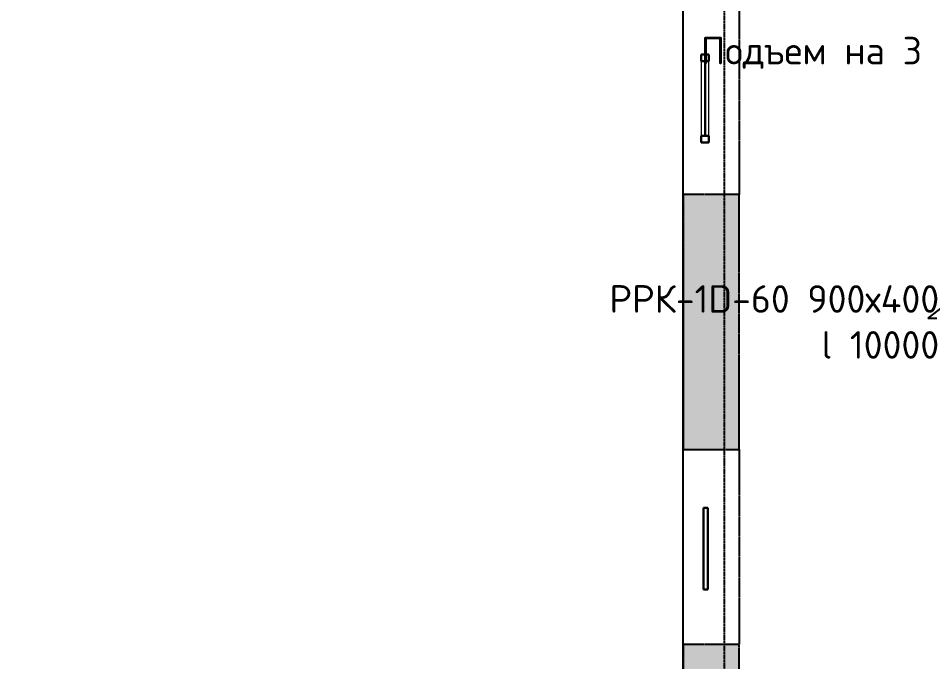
# Model space of a CAD drawing. Header units: millimetres. Extents: x -33838 to 476301, y -41806 to 120107.
# Drawn here: x 362757 to 371026, y 21975 to 27814 of the extents above; entities that cross this region are included whole.
import ezdxf
from ezdxf import colors
from ezdxf.entities.mleader import LeaderData, LeaderLine
from ezdxf.math import Vec2, Vec3

# ---------------------------------------------------------------- set-up
doc = ezdxf.new("R2010")
doc.units = ezdxf.units.MM
doc.linetypes.add('ADSK_Линия сетки', pattern=[25, 20, -2.5, 0, -2.5])
doc.linetypes.add('ADSK_Снесено', pattern=[4.5, 3, -1.5])
doc.layers.add('_ Окна', color=5, linetype='Continuous', lineweight=30, true_color=0x0000ff)
doc.layers.add('Стены наружные', color=1, linetype='ADSK_Снесено', lineweight=18, true_color=0xff0000)
doc.layers.add('Окна', color=251, linetype='Continuous', lineweight=18)
doc.styles.add('ISOCPEUR', font='isocpeur.ttf', dxfattribs={"height": 250})

# ---------------------------------------------------------------- blocks, each defined once
blk = doc.blocks.new('Витраж-стеклопакет - Глухой стеклопакет 40мм-1279767-04 План 4-го этажа')
at = {"layer": '_ Окна'}
for p, q in [((370, 20), (-370, 20)), ((-370, 20), (-370, -20)), ((370, -20), (370, 20)), ((-370, -20), (370, -20))]:
    blk.add_line(p, q, dxfattribs=at)
blk = doc.blocks.new('Витраж-тент со смещением вовне - 60мм 30 сдвиг-V59-04 План 4-го этажа')
at = {"layer": '_ Окна'}
for p, q in [((-400, 25), (-400, -45)), ((-400, 25), (-340, 25)), ((-400, -45), (-400, 25)), ((-340, 25), (-340, -45)), ((400, 25), (340, 25)), ((340, 25), (340, -45)), ((400, -45), (400, 25)), ((400, -45), (400, 25)), ((-340, -45), (-400, -45)), ((-340, -10), (340, -10)), ((340, -45), (400, -45))]:
    blk.add_line(p, q, dxfattribs=at)
at = {"layer": 'Окна'}
for p, q in [((340, 25), (-340, 25)), ((-340, -45), (340, -45))]:
    blk.add_line(p, q, dxfattribs=at)

msp = doc.modelspace()

# ---------------------------------------------------------------- hatches: boundary and pattern name
at = {"layer": 'Стены наружные', "lineweight": 25, "true_color": 0x636466}
h = msp.add_hatch(color=251, dxfattribs=at)
h.paths.add_polyline_path([(369094.38681, 21084.05859), (369297.74668, 21084.05859), (369297.74668, 22130.28173), (368787.74668, 22130.28173), (368787.74668, 21084.05859)])
h.paths.add_polyline_path([(368787.74668, 23900.28173), (369297.74668, 23900.28173), (369297.74668, 26215.56779), (368787.74668, 26215.56779), (368787.74668, 24871.63757)])
h.paths.add_polyline_path([(369141.15215, 27985.56779), (369297.74668, 27985.56779), (369297.74668, 30236.25875), (368787.74668, 30236.25875), (368787.74668, 27985.56779)])
h.paths.add_polyline_path([(369297.74668, 32006.25875), (369297.74668, 34302.45448), (368787.74668, 34302.45448), (368787.74668, 32006.25875), (369155.74338, 32006.25875)])
h.paths.add_polyline_path([(368787.74668, 36072.45448), (369297.74668, 36072.45448), (369297.74668, 43399.20652), (368787.74668, 43399.20652), (368787.74668, 37022.13176)])

# ---------------------------------------------------------------- linework, layer by layer
at = {"linetype": 'ADSK_Линия сетки', "lineweight": 25}
msp.add_line((369164.44493, -2753.38365), (369164.44493, 44684.78674), dxfattribs=at)
at = {"color": 251, "lineweight": 25, "true_color": 0x636466}
msp.add_lwpolyline([(368787.74668, 21084.05859), (368787.74668, 43909.20652), (378787.15222, 43909.20652), (378968.4838, 8682.30207), (372687.93529, 8682.30207), (372687.93529, 300.23165), (364791.46628, 300.23165), (364791.46628, 2256.78828), (353990.50813, 2336.47811), (354090.93005, 2335.73719), (354090.93005, -2582.56685), (341727.17826, -2582.56685), (341727.17826, 2336.47811), (331027.53199, 2336.47811), (331027.53199, 422.0206), (323045.03328, 456.78828), (323045.03328, 8679.25245)], dxfattribs=at)
at = {"layer": 'Стены наружные', "color": 251, "lineweight": 25, "true_color": 0x636466}
for p, q in [((368787.74668, 26215.56779), (368787.74668, 27985.56779)), ((369297.74668, 27985.56779), (369297.74668, 26215.56779)), ((368787.74668, 26215.56779), (368787.74668, 23900.28173)), ((369297.74668, 26215.56779), (368787.74668, 26215.56779)), ((369297.74668, 23900.28173), (369297.74668, 26215.56779)), ((368787.74668, 23900.28173), (369297.74668, 23900.28173)), ((368787.74668, 22130.28173), (368787.74668, 23900.28173)), ((369297.74668, 23900.28173), (369297.74668, 22130.28173)), ((368787.74668, 22130.28173), (368787.74668, 21084.05859)), ((369297.74668, 22130.28173), (368787.74668, 22130.28173)), ((369297.74668, 20574.05859), (369297.74668, 22130.28173))]:
    msp.add_line(p, q, dxfattribs=at)

# ---------------------------------------------------------------- block references
at = {"layer": '_ Окна', "color": 251, "lineweight": 25, "true_color": 0x636466, "rotation": 89.9999999999992}
msp.add_blockref('Витраж-тент со смещением вовне - 60мм 30 сдвиг-V59-04 План 4-го этажа', (368977.59143, 27085.56779), dxfattribs=at)
at = {"layer": 'Окна', "color": 251, "lineweight": 25, "true_color": 0x636466, "rotation": 89.99999999999993}
msp.add_blockref('Витраж-стеклопакет - Глухой стеклопакет 40мм-1279767-04 План 4-го этажа', (368994.47256, 23000.28173), dxfattribs=at)

# ---------------------------------------------------------------- leaders
at = {"ltscale": 10}
ml = msp.add_multileader_mtext('Standard', dxfattribs=at)
ml.set_content('Подъем на 3 этаж', color=256, style='ISOCPEUR')
ml.set_leader_properties()
ml.build(insert=Vec2(0, 0))
ml.multileader.update_dxf_attribs({"text_left_attachment_type": 6, "text_right_attachment_type": 6, "dogleg_length": 0.36, "arrow_head_size": 0.18})
ctx = ml.context
ctx.base_point, ctx.char_height, ctx.arrow_head_size, ctx.landing_gap_size, ctx.plane_origin = Vec3(368917.92343, 27344.95498), 250, 0.18, 0.09, Vec3(372552.45425, 26117.43034)
ctx.left_attachment, ctx.right_attachment, ctx.text_align_type = 6, 6, 2
notes = []
notes.append((ctx, [(1, (1, 1, 0), (371668.23616, 27344.95498), (-1, 0), 0.36, [(0, [(372552.45425, 26117.43034)], 0, [])])]))
ctx.mtext.insert, ctx.mtext.alignment, ctx.mtext.flow_direction = Vec3(371830.51343, 27644.95498), 3, 5
ml = msp.add_multileader_mtext('Standard', dxfattribs=at)
ml.set_content('РРК-1D-60 900х400\\Pl 10000', color=256, style='ISOCPEUR')
ml.set_leader_properties()
ml.build(insert=Vec2(0, 0))
ml.multileader.update_dxf_attribs({"text_left_attachment_type": 6, "text_right_attachment_type": 6, "dogleg_length": 0.36, "arrow_head_size": 0.18})
ctx = ml.context
ctx.base_point, ctx.char_height, ctx.arrow_head_size, ctx.landing_gap_size, ctx.plane_origin = Vec3(368136.83638, 25091.7318), 250, 0.18, 0.09, Vec3(372289.47038, 25811.63944)
ctx.left_attachment, ctx.right_attachment, ctx.text_align_type = 6, 6, 2
notes.append((ctx, [(0, (1, 1, 0), (371009.53547, 25091.7318), (-1, 0), 0.36, [(0, [(371971.02476, 25835.67716)], 0, [])])]))
ctx.mtext.insert, ctx.mtext.alignment, ctx.mtext.flow_direction = Vec3(371111.92638, 25391.7318), 3, 5
for ctx, leaders in notes:
    for number, flags, end, landing, length, lines in leaders:
        leader = LeaderData()
        leader.index, (leader.has_last_leader_line, leader.has_dogleg_vector, leader.attachment_direction) = number, flags
        leader.last_leader_point, leader.dogleg_vector, leader.dogleg_length = Vec3(end), Vec3(landing), length
        for number, points, colour, breaks in lines:
            line = LeaderLine()
            line.index, line.vertices, line.color, line.breaks = number, Vec3.list(points), colors.encode_raw_color(colour), breaks
            leader.lines.append(line)
        ctx.leaders.append(leader)

doc.saveas('drawing.dxf')
